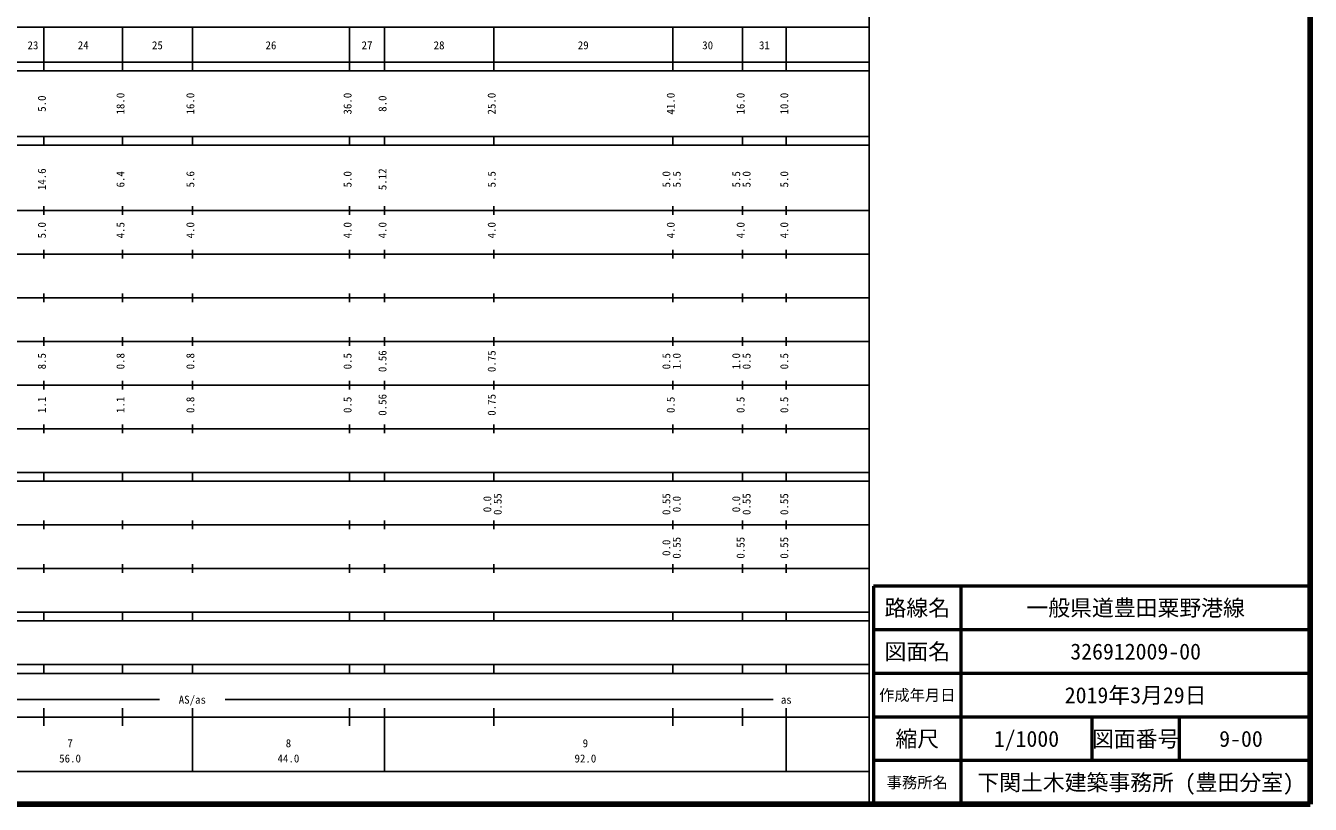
# Model space of a CAD drawing. Units: millimetres on the paper, enlarged 1000 times. Extents: x 40000 to 680000, y 20000 to 380000.
# Drawn here: x 385838 to 680000, y 20000 to 198357 of the extents above; entities that cross this region are included whole.
import ezdxf
from ezdxf.enums import TextEntityAlignment as Align

# ---------------------------------------------------------------- set-up
doc = ezdxf.new("R2010")
doc.units = ezdxf.units.MM
doc.header["$LTSCALE"] = 1000
for name, color, linetype, lineweight in [('M-TTL', 2, 'Continuous', 140), ('M-TTL-BAND', 7, 'Continuous', 25), ('M-TTL-FRAM', 2, 'Continuous', 50), ('M-TTL-LINE', 7, 'Continuous', 50), ('M-TTL-TXT', 7, 'Continuous', 50)]:
    doc.layers.add(name, color=color, linetype=linetype, lineweight=lineweight)
doc.styles.add('ＭＳ ゴシック', font='')
doc.styles.get('ＭＳ ゴシック').set_extended_font_data('MS Gothic')

msp = doc.modelspace()

# ---------------------------------------------------------------- linework, layer by layer
at = {"layer": 'M-TTL'}
for p, q in [((680000, 20000), (680000, 380000)), ((40000, 20000), (680000, 20000))]:
    msp.add_line(p, q, dxfattribs=at)
at = {"layer": 'M-TTL-BAND'}
for p, q in [((579000, 20000), (579000, 370000)), ((68000, 198000), (579000, 198000)), ((390000, 188000), (390000, 198000)), ((408000, 188000), (408000, 198000)), ((424000, 188000), (424000, 198000)), ((460000, 188000), (460000, 198000)), ((468000, 188000), (468000, 198000)), ((493000, 188000), (493000, 198000)), ((534000, 188000), (534000, 198000)), ((550000, 188000), (550000, 198000)), ((560000, 188000), (560000, 198000)), ((40000, 190000), (579000, 190000)), ((40000, 188000), (579000, 188000)), ((40000, 173000), (579000, 173000)), ((40000, 171000), (579000, 171000)), ((390000, 171000), (390000, 173000)), ((408000, 171000), (408000, 173000)), ((424000, 171000), (424000, 173000)), ((460000, 171000), (460000, 173000)), ((468000, 171000), (468000, 173000)), ((493000, 171000), (493000, 173000)), ((534000, 171000), (534000, 173000)), ((550000, 171000), (550000, 173000)), ((560000, 171000), (560000, 173000)), ((40000, 156000), (579000, 156000)), ((390000, 155000), (390000, 157000)), ((408000, 155000), (408000, 157000)), ((424000, 155000), (424000, 157000)), ((460000, 155000), (460000, 157000)), ((468000, 155000), (468000, 157000)), ((493000, 155000), (493000, 157000)), ((534000, 155000), (534000, 157000)), ((550000, 155000), (550000, 157000)), ((560000, 155000), (560000, 157000)), ((46000, 146000), (579000, 146000)), ((390000, 145000), (390000, 147000)), ((408000, 145000), (408000, 147000)), ((424000, 145000), (424000, 147000)), ((460000, 145000), (460000, 147000)), ((468000, 145000), (468000, 147000)), ((493000, 145000), (493000, 147000)), ((534000, 145000), (534000, 147000)), ((550000, 145000), (550000, 147000)), ((560000, 145000), (560000, 147000)), ((52000, 136000), (579000, 136000)), ((390000, 135000), (390000, 137000)), ((408000, 135000), (408000, 137000)), ((424000, 135000), (424000, 137000)), ((460000, 135000), (460000, 137000)), ((468000, 135000), (468000, 137000)), ((493000, 135000), (493000, 137000)), ((534000, 135000), (534000, 137000)), ((550000, 135000), (550000, 137000)), ((560000, 135000), (560000, 137000)), ((390000, 125000), (390000, 127000)), ((408000, 125000), (408000, 127000)), ((424000, 125000), (424000, 127000)), ((460000, 125000), (460000, 127000)), ((468000, 125000), (468000, 127000)), ((493000, 125000), (493000, 127000)), ((534000, 125000), (534000, 127000)), ((550000, 125000), (550000, 127000)), ((560000, 125000), (560000, 127000)), ((46000, 126000), (579000, 126000)), ((52000, 116000), (579000, 116000)), ((390000, 115000), (390000, 117000)), ((408000, 115000), (408000, 117000)), ((424000, 115000), (424000, 117000)), ((460000, 115000), (460000, 117000)), ((468000, 115000), (468000, 117000)), ((493000, 115000), (493000, 117000)), ((534000, 115000), (534000, 117000)), ((550000, 115000), (550000, 117000)), ((560000, 115000), (560000, 117000)), ((46000, 106000), (579000, 106000)), ((390000, 105000), (390000, 107000)), ((408000, 105000), (408000, 107000)), ((424000, 105000), (424000, 107000)), ((460000, 105000), (460000, 107000)), ((468000, 105000), (468000, 107000)), ((493000, 105000), (493000, 107000)), ((534000, 105000), (534000, 107000)), ((550000, 105000), (550000, 107000)), ((560000, 105000), (560000, 107000)), ((40000, 96000), (579000, 96000)), ((390000, 94000), (390000, 96000)), ((408000, 94000), (408000, 96000)), ((424000, 94000), (424000, 96000)), ((460000, 94000), (460000, 96000)), ((468000, 94000), (468000, 96000)), ((493000, 94000), (493000, 96000)), ((534000, 94000), (534000, 96000)), ((550000, 94000), (550000, 96000)), ((560000, 94000), (560000, 96000)), ((40000, 94000), (579000, 94000)), ((49000, 84000), (579000, 84000)), ((390000, 83000), (390000, 85000)), ((408000, 83000), (408000, 85000)), ((424000, 83000), (424000, 85000)), ((460000, 83000), (460000, 85000)), ((468000, 83000), (468000, 85000)), ((493000, 83000), (493000, 85000)), ((534000, 83000), (534000, 85000)), ((550000, 83000), (550000, 85000)), ((560000, 83000), (560000, 85000)), ((40000, 74000), (579000, 74000)), ((390000, 73000), (390000, 75000)), ((408000, 73000), (408000, 75000)), ((424000, 73000), (424000, 75000)), ((460000, 73000), (460000, 75000)), ((468000, 73000), (468000, 75000)), ((493000, 73000), (493000, 75000)), ((534000, 73000), (534000, 75000)), ((550000, 73000), (550000, 75000)), ((560000, 73000), (560000, 75000)), ((40000, 64000), (579000, 64000)), ((40000, 62000), (579000, 62000)), ((390000, 62000), (390000, 64000)), ((408000, 62000), (408000, 64000)), ((424000, 62000), (424000, 64000)), ((460000, 62000), (460000, 64000)), ((468000, 62000), (468000, 64000)), ((493000, 62000), (493000, 64000)), ((534000, 62000), (534000, 64000)), ((550000, 62000), (550000, 64000)), ((560000, 62000), (560000, 64000)), ((40000, 52000), (579000, 52000)), ((390000, 50000), (390000, 52000)), ((408000, 50000), (408000, 52000)), ((424000, 50000), (424000, 52000)), ((460000, 50000), (460000, 52000)), ((468000, 50000), (468000, 52000)), ((493000, 50000), (493000, 52000)), ((534000, 50000), (534000, 52000)), ((550000, 50000), (550000, 52000)), ((560000, 50000), (560000, 52000)), ((40000, 50000), (579000, 50000)), ((113500, 44000), (416500, 44000)), ((390000, 38000), (390000, 42000)), ((408000, 38000), (408000, 42000)), ((424000, 27500), (424000, 42000)), ((431500, 44000), (557000, 44000)), ((460000, 38000), (460000, 42000)), ((468000, 27500), (468000, 42000)), ((493000, 38000), (493000, 42000)), ((534000, 38000), (534000, 42000)), ((550000, 38000), (550000, 42000)), ((560000, 27500), (560000, 42000)), ((40000, 40000), (579000, 40000)), ((68000, 27500), (579000, 27500))]:
    msp.add_line(p, q, dxfattribs=at)
at = {"layer": 'M-TTL-FRAM'}
for p, q in [((680000, 70000), (580000, 70000)), ((580000, 70000), (580000, 20000))]:
    msp.add_line(p, q, dxfattribs=at)
at = {"layer": 'M-TTL-LINE'}
for p, q in [((600000, 70000), (600000, 20000)), ((680000, 60000), (580000, 60000)), ((680000, 50000), (580000, 50000)), ((680000, 40000), (580000, 40000)), ((630000, 40000), (630000, 30000)), ((650000, 40000), (650000, 30000)), ((680000, 30000), (580000, 30000))]:
    msp.add_line(p, q, dxfattribs=at)

# ---------------------------------------------------------------- texts
at = {"layer": 'M-TTL-BAND', "style": 'ＭＳ ゴシック'}
for s, p in [('23', (387500, 192405)), ('24', (399000, 192405)), ('25', (416000, 192405)), ('26', (442000, 192405)), ('27', (464000, 192405)), ('28', (480500, 192405)), ('29', (513500, 192405)), ('30', (542000, 192405)), ('31', (555000, 192405)), ('AS/as', (424000, 42500)), ('as', (560000, 42500)), ('7', (396000, 32523)), ('8', (446000, 32523)), ('9', (514000, 32523)), ('56.0', (396000, 29033)), ('44.0', (446000, 29033)), ('92.0', (514000, 29033))]:
    msp.add_text(s, height=1833, dxfattribs=at).set_placement(p, align=Align.BOTTOM_CENTER)
for s, p in [('18.0', (409000, 180500)), ('16.0', (425000, 180500)), ('36.0', (461000, 180500)), ('25.0', (494000, 180500)), ('41.0', (535000, 180500)), ('16.0', (551000, 180500)), ('10.0', (561000, 180500)), ('5.0', (391000, 180500)), ('8.0', (469000, 180500)), ('14.6', (391000, 163174)), ('6.4', (409000, 163174)), ('5.6', (425000, 163174)), ('5.0', (461000, 163174)), ('5.12', (469000, 163174)), ('5.5', (494000, 163174)), ('5.0', (534000, 163174)), ('5.5', (536370, 163174)), ('5.5', (550000, 163174)), ('5.0', (552370, 163174)), ('5.0', (561000, 163174)), ('5.0', (391000, 151500)), ('4.5', (409000, 151500)), ('4.0', (425000, 151500)), ('4.0', (461000, 151500)), ('4.0', (469000, 151500)), ('4.0', (494000, 151500)), ('4.0', (535000, 151500)), ('4.0', (551000, 151500)), ('4.0', (561000, 151500)), ('0.56', (469000, 121500)), ('0.75', (494000, 121500)), ('8.5', (391000, 121500)), ('0.8', (409000, 121500)), ('0.8', (425000, 121500)), ('0.5', (461000, 121500)), ('0.5', (534000, 121500)), ('1.0', (536370, 121500)), ('1.0', (550000, 121500)), ('0.5', (552370, 121500)), ('0.5', (561000, 121500)), ('1.1', (391000, 111500)), ('1.1', (409000, 111500)), ('0.8', (425000, 111500)), ('0.5', (461000, 111500)), ('0.56', (469000, 111500)), ('0.75', (494000, 111500)), ('0.5', (535000, 111500)), ('0.5', (551000, 111500)), ('0.5', (561000, 111500)), ('0.0', (493000, 88764)), ('0.55', (495370, 88764)), ('0.55', (534000, 88764)), ('0.0', (536370, 88764)), ('0.0', (550000, 88764)), ('0.55', (552370, 88764)), ('0.55', (561000, 88764)), ('0.0', (534000, 78764)), ('0.55', (536370, 78764)), ('0.55', (551000, 78764)), ('0.55', (561000, 78764))]:
    msp.add_text(s, height=1833, rotation=90, dxfattribs=at).set_placement(p, align=Align.BOTTOM_CENTER)
at = {"layer": 'M-TTL-TXT', "style": 'ＭＳ ゴシック'}
for s, height, p in [('路線名', 3666, (590000, 65000)), ('路線名', 3666, (590000, 65000)), ('一般県道豊田粟野港線', 3666, (640000, 65000)), ('図面名', 3666, (590000, 55000)), ('図面名', 3666, (590000, 55000)), ('326912009-00', 3666, (640000, 55000)), ('2019年3月29日', 3666, (640000, 45000)), ('作成年月日', 2566, (590000, 45000)), ('作成年月日', 2566, (590000, 45000)), ('縮尺', 3666, (590000, 35000)), ('縮尺', 3666, (590000, 35000)), ('1/1000', 3666, (615000, 35000)), ('図面番号', 3666, (640000, 35000)), ('図面番号', 3666, (640000, 35000)), ('9-00', 3666, (664125, 35000)), ('事務所名', 2566, (590000, 25000)), ('事務所名', 2566, (590000, 25000)), ('下関土木建築事務所 (豊田分室)', 3666, (640000, 25000))]:
    msp.add_text(s, height=height, dxfattribs=at).set_placement(p, align=Align.MIDDLE_CENTER)

doc.saveas('drawing.dxf')
